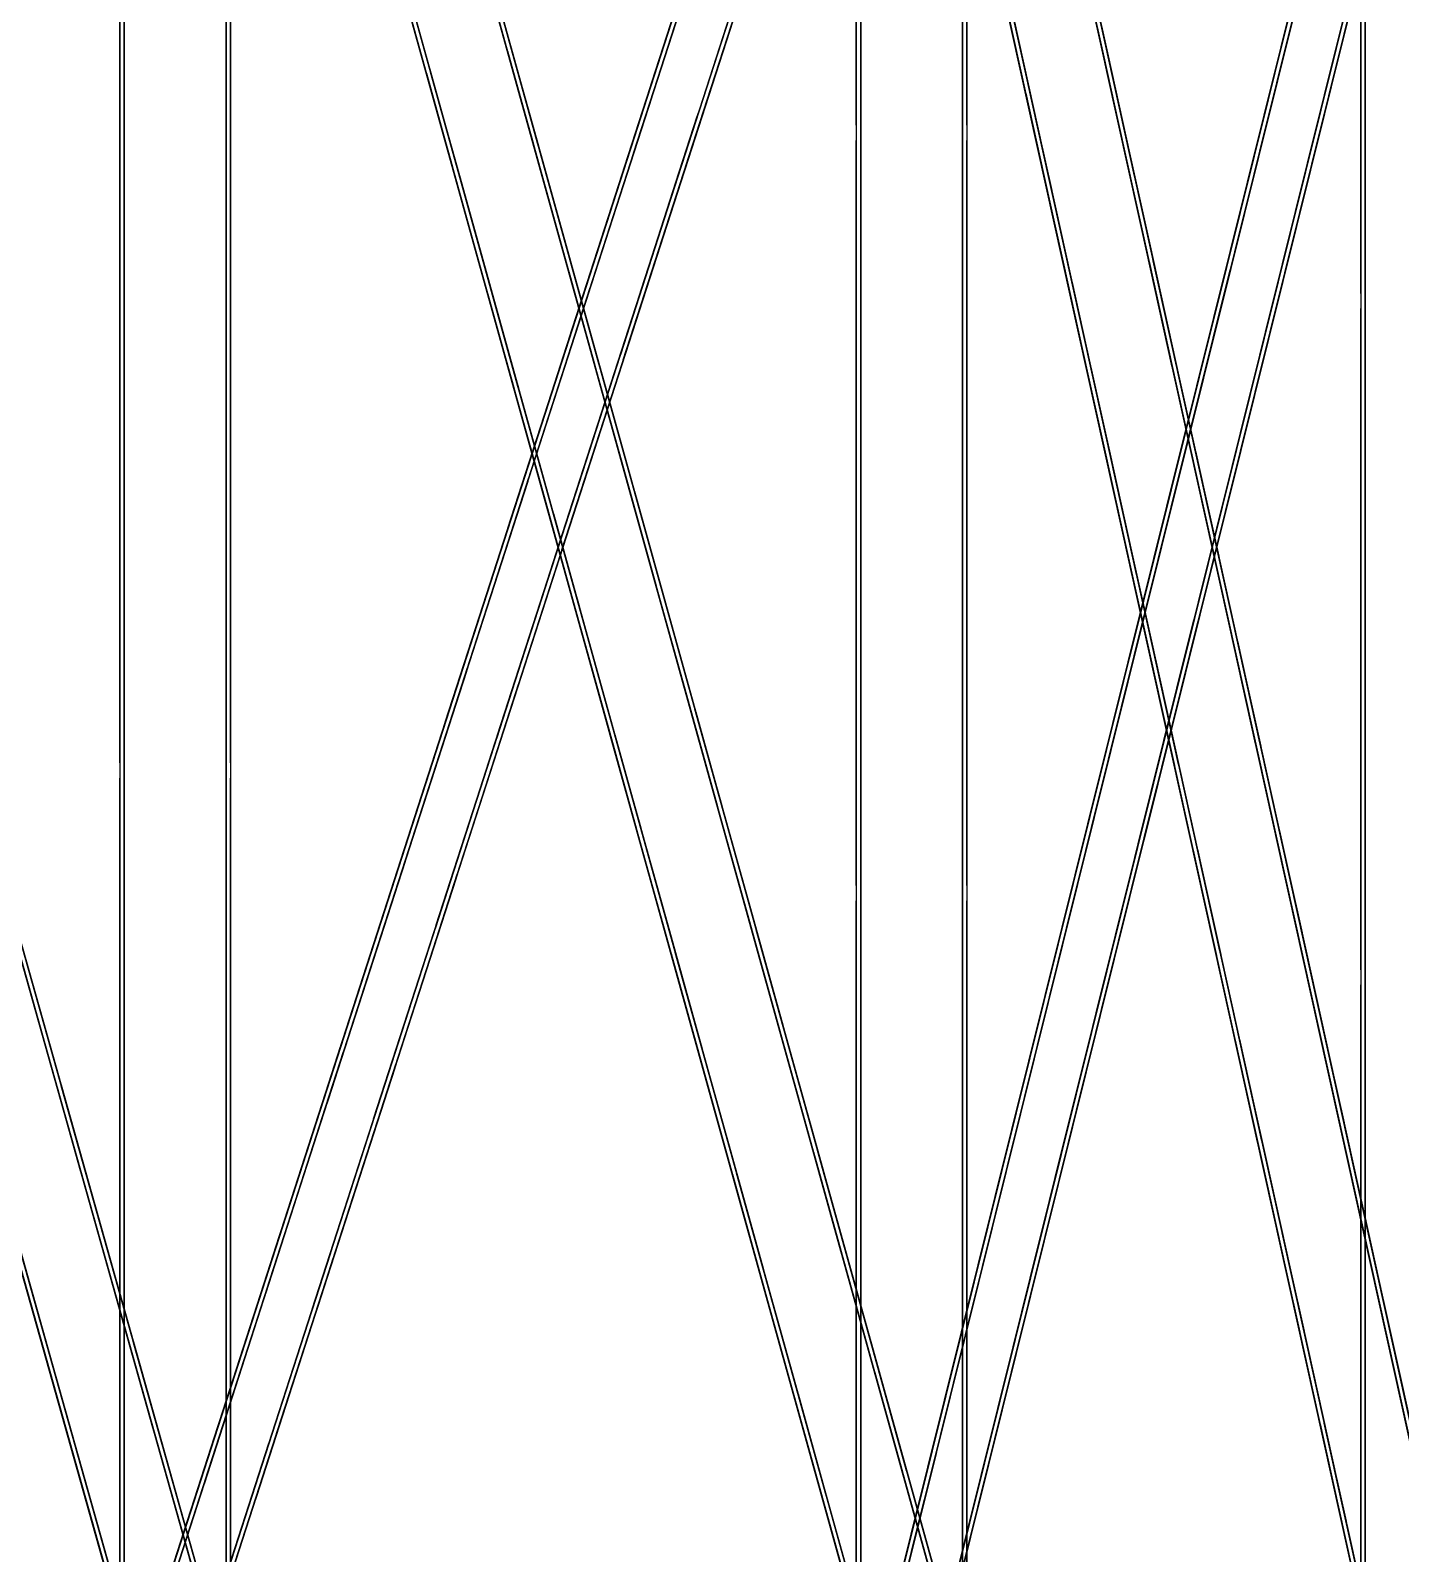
# Model space of a CAD drawing. Header units: millimetres. Extents: x -52000 to 48850, y -48850 to 51750.
# Drawn here: x -19686 to -14732, y 362 to 5870 of the extents above; entities that cross this region are included whole.
import ezdxf

# ---------------------------------------------------------------- set-up
doc = ezdxf.new("R2010")
doc.units = ezdxf.units.MM
doc.layers.add('D-STR-STRC', color=7, linetype='Continuous', lineweight=25)

msp = doc.modelspace()

# ---------------------------------------------------------------- linework, layer by layer
at = {"layer": 'D-STR-STRC'}
for points in [[(-19363.1, 19163.1), (-19363.1, -19163.1)], [(-18963.1, 19163.1), (-18963.1, -19163.1)], [(-16700, 16500), (-16700, -16500)], [(-16300, 16500), (-16300, -16500)], [(-14875.3, 14675.3), (-14875.3, -14675.3)], [(-22213.3, 11424.6), (-19073.9, 273.3)], [(-22209.2, 11410.2), (-19069.8, 259)], [(-22521.3, 11337.9), (-19381.9, 186.6)], [(-22517.3, 11323.5), (-19377.8, 172.2)], [(-22087.9, 10979), (-18948.4, -172.2)], [(-22083.8, 10964.7), (-18944.4, -186.6)], [(-22395.9, 10892.3), (-19256.4, -259)], [(-22391.8, 10878), (-19252.4, -273.3)], [(-19078.8, 9875.8), (-16415.7, 294.2)], [(-19074.5, 9860.1), (-16411.3, 278.5)], [(-19387.1, 9790.1), (-16724, 208.5)], [(-19382.8, 9774.4), (-16719.7, 192.8)], [(-18943.5, 9388.8), (-16280.3, -192.8)], [(-18939.1, 9373.1), (-16276, -208.5)], [(-19251.8, 9303.1), (-16588.7, -278.5)], [(-19247.4, 9287.4), (-16584.3, -294.2)], [(-16401.7, 8546.5), (-14577.1, 296.5)], [(-16398.1, 8530.2), (-14573.4, 280.2)], [(-19213.4, 186), (-16550.3, 8436)], [(-19208.2, 202.2), (-16545.1, 8452.2)], [(-16714.2, 8477.4), (-14889.5, 227.4)], [(-16710.5, 8461.1), (-14885.9, 211.1)], [(-19008.4, 137.7), (-16345.2, 8387.7)], [(-19013.6, 121.5), (-16350.5, 8371.5)], [(-19317.9, -137.7), (-16654.8, 8112.3)], [(-19312.7, -121.5), (-16649.5, 8128.5)], [(-19118.1, -202.2), (-16454.9, 8047.8)], [(-19112.8, -186), (-16449.7, 8064)], [(-16289.5, 8038.9), (-14464.8, -211.1)], [(-16285.8, 8022.6), (-14461.2, -227.4)], [(-16601.9, 7969.8), (-14777.3, -280.2)], [(-16598.3, 7953.5), (-14773.6, -296.5)], [(-16562.3, 184.7), (-14737.6, 7522.4)], [(-16558.1, 201.5), (-14733.4, 7539.2)], [(-16358.5, 134), (-14533.8, 7471.7)], [(-16354.3, 150.8), (-14529.6, 7488.5)], [(-16645.7, -150.8), (-14821.1, 7186.8)], [(-16641.5, -134), (-14816.9, 7203.6)], [(-16441.9, -201.5), (-14617.3, 7136.2)], [(-16437.7, -184.7), (-14613.1, 7152.9)]]:
    msp.add_lwpolyline(points, dxfattribs=at)
for points in [[(-19347.1, 19163.1), (-19347.1, 19163.1), (-19347.1, -19163.1), (-19347.1, -19163.1)], [(-18979.1, 19163.1), (-18979.1, 19163.1), (-18979.1, -19163.1), (-18979.1, -19163.1)], [(-16684, 16500), (-16684, 16500), (-16684, -16500), (-16684, -16500)], [(-16316, 16500), (-16316, 16500), (-16316, -16500), (-16316, -16500)], [(-14859.3, 14675.3), (-14859.3, 14675.3), (-14859.3, -14675.3), (-14859.3, -14675.3)], [(-22228.7, 11420.3), (-22099.2, 10960.3), (-18959.8, -190.9), (-19089.3, 269)], [(-22213.3, 11424.6), (-22083.8, 10964.7), (-18944.4, -186.6), (-19073.9, 273.3)], [(-22521.3, 11337.9), (-22391.8, 10878), (-19252.4, -273.3), (-19381.9, 186.6)], [(-22505.9, 11342.2), (-22376.4, 10882.3), (-19237, -269), (-19366.5, 190.9)], [(-19094.3, 9871.5), (-18954.5, 9368.8), (-16291.4, -212.8), (-16431.1, 289.9)], [(-19078.8, 9875.8), (-18939.1, 9373.1), (-16276, -208.5), (-16415.7, 294.2)], [(-19387.1, 9790.1), (-19247.4, 9287.4), (-16584.3, -294.2), (-16724, 208.5)], [(-19371.7, 9794.4), (-19232, 9291.7), (-16568.9, -289.9), (-16708.6, 212.8)], [(-16417.3, 8543.1), (-16301.5, 8019.1), (-14476.8, -230.9), (-14592.7, 293.1)], [(-16401.7, 8546.5), (-16285.8, 8022.6), (-14461.2, -227.4), (-14577.1, 296.5)], [(-19317.9, -137.7), (-19208.2, 202.2), (-16545.1, 8452.2), (-16654.8, 8112.3)], [(-19302.7, -142.6), (-19193, 197.2), (-16529.8, 8447.2), (-16639.5, 8107.4)], [(-16714.2, 8477.4), (-16598.3, 7953.5), (-14773.6, -296.5), (-14889.5, 227.4)], [(-16698.5, 8480.9), (-16582.7, 7956.9), (-14758, -293.1), (-14873.9, 230.9)], [(-19133.3, -197.2), (-19023.6, 142.6), (-16360.5, 8392.6), (-16470.2, 8052.8)], [(-19118.1, -202.2), (-19008.4, 137.7), (-16345.2, 8387.7), (-16454.9, 8047.8)], [(-16700, 8222.5), (-16700, 8222.5), (-16700, 5527.5), (-16700, 5527.5)], [(-16684, 8222.5), (-16684, 8222.5), (-16684, 5527.5), (-16684, 5527.5)], [(-16316, 8222.5), (-16316, 8222.5), (-16316, 5527.5), (-16316, 5527.5)], [(-16300, 8222.5), (-16300, 8222.5), (-16300, 5527.5), (-16300, 5527.5)], [(-16645.7, -150.8), (-16558.1, 201.5), (-14733.4, 7539.2), (-14821.1, 7186.8)], [(-16630.2, -154.7), (-16542.6, 197.6), (-14717.9, 7535.3), (-14805.5, 7183)], [(-16457.4, -197.6), (-16369.8, 154.7), (-14545.2, 7492.4), (-14632.8, 7140)], [(-16441.9, -201.5), (-16354.3, 150.8), (-14529.6, 7488.5), (-14617.3, 7136.2)], [(-14875.3, 7287.7), (-14875.3, 7287.7), (-14875.3, 4919.3), (-14875.3, 4919.3)], [(-14859.3, 7287.7), (-14859.3, 7287.7), (-14859.3, 4919.3), (-14859.3, 4919.3)], [(-18171.1, 6610), (-17964.7, 5867.4), (-17852.3, 5462.9)], [(-18186.6, 6605.8), (-17980.1, 5863.1), (-17867.7, 5458.6)], [(-18183.7, 6595.5), (-18071.3, 6191), (-17864.9, 5448.3)], [(-18168.3, 6599.8), (-18055.9, 6195.3), (-17849.5, 5452.6)], [(-18479.5, 6524.3), (-18273, 5781.7), (-18160.6, 5377.2)], [(-18476.6, 6514.1), (-18364.2, 6109.6), (-18157.8, 5366.9)], [(-18464, 6528.6), (-18257.6, 5786), (-18145.2, 5381.4)], [(-18461.2, 6518.4), (-18348.8, 6113.9), (-18142.3, 5371.2)], [(-15945.4, 6409.2), (-15805.1, 5775), (-15711.9, 5353.3)], [(-15942.5, 6396.4), (-15849.3, 5974.7), (-15709, 5340.4)], [(-15929.8, 6412.7), (-15789.5, 5778.4), (-15696.2, 5356.8)], [(-15926.9, 6399.8), (-15833.7, 5978.2), (-15693.4, 5343.9)], [(-19363.1, 6360.2), (-19363.1, 6360.2), (-19363.1, 3221.4), (-19363.1, 3221.4)], [(-19347.1, 6360.2), (-19347.1, 6360.2), (-19347.1, 3221.4), (-19347.1, 3221.4)], [(-18979.1, 6360.2), (-18979.1, 6360.2), (-18979.1, 3221.4), (-18979.1, 3221.4)], [(-18963.1, 6360.2), (-18963.1, 6360.2), (-18963.1, 3221.4), (-18963.1, 3221.4)], [(-16242.2, 6343.6), (-16101.9, 5709.3), (-16008.7, 5287.7)], [(-16226.6, 6347.1), (-16086.3, 5712.8), (-15993.1, 5291.1)], [(-17520.3, 5431), (-17314.6, 6068.4), (-17237.5, 6307.1)], [(-17515.8, 5444.9), (-17438.8, 5683.6), (-17233, 6321)], [(-17505.1, 5426.1), (-17299.3, 6063.5), (-17222.3, 6302.2)], [(-17500.6, 5440), (-17423.6, 5678.7), (-17217.8, 6316.1)], [(-16239.4, 6330.7), (-16146.1, 5909.1), (-16005.8, 5274.8)], [(-16223.8, 6334.2), (-16130.5, 5912.5), (-15990.2, 5278.3)], [(-17335.7, 5371.4), (-17129.9, 6008.8), (-17052.9, 6247.5)], [(-17331.2, 5385.3), (-17254.2, 5624), (-17048.4, 6261.4)], [(-17320.5, 5366.5), (-17114.7, 6003.9), (-17037.7, 6242.6)], [(-17316, 5380.4), (-17238.9, 5619.1), (-17033.2, 6256.5)], [(-15260.1, 5421.4), (-15120.2, 5984), (-15058.6, 6231.5)], [(-15256.1, 5437.2), (-15194.6, 5684.6), (-15054.7, 6247.3)], [(-15244.5, 5417.5), (-15104.6, 5980.2), (-15043.1, 6227.6)], [(-15240.6, 5433.3), (-15179.1, 5680.8), (-15039.2, 6243.4)], [(-15071.8, 5374.5), (-14931.9, 5937.2), (-14870.3, 6184.7)], [(-15067.9, 5390.3), (-15006.3, 5637.8), (-14866.4, 6200.5)], [(-15056.3, 5370.7), (-14916.4, 5933.4), (-14854.8, 6180.8)], [(-15052.4, 5386.5), (-14990.8, 5633.9), (-14850.9, 6196.6)], [(-17964.6, 5807.3), (-17758.2, 5064.6), (-17645.8, 4660.1)], [(-17961.8, 5797.1), (-17849.4, 5392.5), (-17642.9, 4649.9)], [(-17949.2, 5811.6), (-17742.8, 5068.9), (-17630.4, 4664.4)], [(-17946.4, 5801.3), (-17833.9, 5396.8), (-17627.5, 4654.1)], [(-18242.1, 5730.2), (-18035.7, 4987.5), (-17923.3, 4583)], [(-18257.5, 5725.9), (-18051.1, 4983.2), (-17938.7, 4578.7)], [(-18254.7, 5715.6), (-18142.3, 5311.1), (-17935.8, 4568.5)], [(-18239.3, 5719.9), (-18126.8, 5315.4), (-17920.4, 4572.7)], [(-15793.3, 5721.7), (-15653.1, 5087.5), (-15559.8, 4665.8)], [(-15790.5, 5708.9), (-15697.2, 5287.2), (-15557, 4652.9)], [(-15777.7, 5725.2), (-15637.4, 5090.9), (-15544.2, 4669.3)], [(-15774.9, 5712.3), (-15681.6, 5290.7), (-15541.3, 4656.4)], [(-17742.2, 4743.5), (-17536.5, 5380.9), (-17459.4, 5619.6)], [(-17737.8, 4757.4), (-17660.7, 4996.1), (-17455, 5633.5)], [(-17722.5, 4752.5), (-17645.5, 4991.2), (-17439.7, 5628.6)], [(-16090.2, 5656.1), (-15949.9, 5021.8), (-15856.6, 4600.2)], [(-16087.3, 5643.2), (-15994.1, 5221.6), (-15853.8, 4587.3)], [(-16074.6, 5659.6), (-15934.3, 5025.3), (-15841, 4603.6)], [(-16071.7, 5646.7), (-15978.5, 5225), (-15838.2, 4590.8)], [(-15412.1, 4809.9), (-15272.2, 5372.6), (-15210.7, 5620)], [(-15408.2, 4825.7), (-15346.7, 5073.1), (-15206.7, 5635.8)], [(-15392.7, 4821.8), (-15331.1, 5069.3), (-15191.2, 5632)], [(-17727, 4738.6), (-17521.3, 5376), (-17444.2, 5614.7)], [(-17553.1, 4697.8), (-17476.1, 4936.5), (-17270.3, 5573.9)], [(-17537.9, 4692.9), (-17460.9, 4931.6), (-17255.1, 5569)], [(-15396.6, 4806), (-15256.7, 5368.7), (-15195.1, 5616.2)], [(-15223.9, 4763.1), (-15083.9, 5325.8), (-15022.4, 5573.2)], [(-15219.9, 4778.9), (-15158.4, 5026.3), (-15018.5, 5589)], [(-15208.3, 4759.2), (-15068.4, 5321.9), (-15006.9, 5569.4)], [(-15204.4, 4775), (-15142.9, 5022.5), (-15002.9, 5585.2)], [(-17557.6, 4683.9), (-17351.9, 5321.3), (-17274.8, 5560)], [(-17542.4, 4679), (-17336.6, 5316.4), (-17259.6, 5555.1)], [(-16700, 5472.5), (-16700, 5472.5), (-16700, 2777.5), (-16700, 2777.5)], [(-16684, 5472.5), (-16684, 5472.5), (-16684, 2777.5), (-16684, 2777.5)], [(-16316, 5472.5), (-16316, 5472.5), (-16316, 2777.5), (-16316, 2777.5)], [(-16300, 5472.5), (-16300, 5472.5), (-16300, 2777.5), (-16300, 2777.5)], [(-17727.3, 5013.1), (-17520.9, 4270.4), (-17408.4, 3865.9)], [(-15641.3, 5034.2), (-15501, 4400), (-15407.8, 3978.3)], [(-15638.4, 5021.4), (-15545.2, 4599.7), (-15404.9, 3965.4)], [(-15625.7, 5037.7), (-15485.4, 4403.4), (-15392.1, 3981.8)], [(-15622.8, 5024.8), (-15529.6, 4603.2), (-15389.3, 3968.9)], [(-15560.3, 4214.2), (-15498.7, 4461.7), (-15358.8, 5024.4)], [(-15544.7, 4210.3), (-15483.2, 4457.8), (-15343.3, 5020.5)], [(-17742.7, 5008.8), (-17536.3, 4266.2), (-17423.9, 3861.6)], [(-17739.9, 4998.6), (-17627.4, 4594.1), (-17421, 3851.4)], [(-17724.4, 5002.9), (-17612, 4598.4), (-17405.6, 3855.7)], [(-15938.1, 4968.6), (-15797.8, 4334.3), (-15704.6, 3912.7)], [(-15922.5, 4972.1), (-15782.2, 4337.8), (-15689, 3916.1)], [(-15919.6, 4959.2), (-15826.4, 4537.5), (-15686.1, 3903.3)], [(-15564.2, 4198.4), (-15424.3, 4761.1), (-15362.7, 5008.6)], [(-15548.7, 4194.6), (-15408.7, 4757.2), (-15347.2, 5004.7)], [(-15375.9, 4151.6), (-15236, 4714.3), (-15174.5, 4961.7)], [(-15372, 4167.4), (-15310.5, 4414.9), (-15170.5, 4977.5)], [(-15360.4, 4147.7), (-15220.5, 4710.4), (-15158.9, 4957.9)], [(-15356.5, 4163.5), (-15294.9, 4411), (-15155, 4973.7)], [(-18035.6, 4927.4), (-17829.2, 4184.7), (-17716.8, 3780.2)], [(-18032.8, 4917.2), (-17920.3, 4512.7), (-17713.9, 3770)], [(-18020.2, 4931.7), (-17813.8, 4189), (-17701.3, 3784.5)], [(-18017.3, 4921.5), (-17904.9, 4516.9), (-17698.5, 3774.3)], [(-17964.2, 4056), (-17758.4, 4693.4), (-17681.4, 4932.1)], [(-17959.7, 4069.9), (-17882.6, 4308.6), (-17676.9, 4946)], [(-17948.9, 4051.1), (-17743.2, 4688.5), (-17666.1, 4927.2)], [(-17944.5, 4065), (-17867.4, 4303.7), (-17661.7, 4941.1)], [(-15935.3, 4955.7), (-15842, 4534.1), (-15701.7, 3899.8)], [(-17779.5, 3996.4), (-17573.8, 4633.8), (-17496.7, 4872.5)], [(-17775.1, 4010.3), (-17698, 4249), (-17492.3, 4886.4)], [(-17764.3, 3991.5), (-17558.6, 4628.9), (-17481.5, 4867.6)], [(-17759.8, 4005.4), (-17682.8, 4244.1), (-17477, 4881.5)], [(-14875.3, 4864.3), (-14875.3, 4864.3), (-14875.3, 2473.4), (-14875.3, 2473.4)], [(-14859.3, 4864.3), (-14859.3, 4864.3), (-14859.3, 2473.4), (-14859.3, 2473.4)], [(-15712.3, 3602.7), (-15650.8, 3850.2), (-15510.9, 4412.9)], [(-15696.8, 3598.9), (-15635.2, 3846.3), (-15495.3, 4409)], [(-15716.2, 3586.9), (-15576.3, 4149.6), (-15514.8, 4397.1)], [(-15700.7, 3583.1), (-15560.8, 4145.8), (-15499.3, 4393.2)], [(-15524, 3555.9), (-15462.5, 3803.4), (-15322.6, 4366.1)], [(-15508.5, 3552.1), (-15447, 3799.5), (-15307.1, 4362.2)], [(-15528, 3540.1), (-15388, 4102.8), (-15326.5, 4350.3)], [(-15512.4, 3536.3), (-15372.5, 4098.9), (-15311, 4346.4)], [(-15489.2, 4346.7), (-15349, 3712.5), (-15255.7, 3290.8)], [(-15486.4, 4333.9), (-15393.1, 3912.2), (-15252.9, 3277.9)], [(-15473.6, 4350.2), (-15333.3, 3715.9), (-15240.1, 3294.3)], [(-15470.8, 4337.3), (-15377.5, 3915.7), (-15237.2, 3281.4)], [(-18186.1, 3368.5), (-17980.3, 4005.9), (-17903.3, 4244.6)], [(-18181.6, 3382.4), (-18104.6, 3621.1), (-17898.8, 4258.5)], [(-18166.4, 3377.5), (-18089.3, 3616.2), (-17883.6, 4253.6)], [(-15786.1, 4281.1), (-15645.8, 3646.8), (-15552.5, 3225.2)], [(-15783.2, 4268.2), (-15690, 3846.6), (-15549.7, 3212.3)], [(-15770.4, 4284.6), (-15630.2, 3650.3), (-15536.9, 3228.6)], [(-15767.6, 4271.7), (-15674.3, 3850), (-15534.1, 3215.8)], [(-18170.9, 3363.6), (-17965.1, 4001), (-17888.1, 4239.7)], [(-17997, 3322.8), (-17919.9, 3561.5), (-17714.2, 4198.9)], [(-17981.8, 3317.9), (-17904.7, 3556.6), (-17699, 4194)], [(-17520.8, 4210.4), (-17314.4, 3467.7), (-17201.9, 3063.2)], [(-17517.9, 4200.1), (-17405.5, 3795.6), (-17199.1, 3052.9)], [(-17505.4, 4214.6), (-17298.9, 3472), (-17186.5, 3067.5)], [(-17502.5, 4204.4), (-17390.1, 3799.9), (-17183.7, 3057.2)], [(-18001.5, 3308.9), (-17795.7, 3946.3), (-17718.7, 4185)], [(-17986.2, 3304), (-17780.5, 3941.4), (-17703.4, 4180.1)], [(-17798.3, 4133.2), (-17591.8, 3390.6), (-17479.4, 2986.1)], [(-17813.7, 4129), (-17607.3, 3386.3), (-17494.8, 2981.8)], [(-17810.8, 4118.7), (-17698.4, 3714.2), (-17492, 2971.5)], [(-17795.4, 4123), (-17683, 3718.5), (-17476.6, 2975.8)], [(-15864.4, 2991.3), (-15802.8, 3238.7), (-15662.9, 3801.4)], [(-15868.3, 2975.5), (-15728.4, 3538.1), (-15666.8, 3785.6)], [(-15852.8, 2971.6), (-15712.8, 3534.3), (-15651.3, 3781.8)], [(-15848.8, 2987.4), (-15787.3, 3234.9), (-15647.4, 3797.5)], [(-15676.1, 2944.4), (-15614.6, 3191.9), (-15474.6, 3754.6)], [(-15660.6, 2940.6), (-15599, 3188.1), (-15459.1, 3750.7)], [(-15680, 2928.7), (-15540.1, 3491.3), (-15478.6, 3738.8)], [(-15664.5, 2924.8), (-15524.6, 3487.5), (-15463, 3734.9)], [(-15337.2, 3659.2), (-15196.9, 3025), (-15103.6, 2603.3)], [(-15334.3, 3646.4), (-15241.1, 3224.7), (-15100.8, 2590.4)], [(-15321.6, 3662.7), (-15181.3, 3028.4), (-15088, 2606.8)], [(-15318.7, 3649.8), (-15225.5, 3228.2), (-15085.2, 2593.9)], [(-15634, 3593.6), (-15493.7, 2959.3), (-15400.5, 2537.7)], [(-15631.2, 3580.7), (-15537.9, 3159.1), (-15397.6, 2524.8)], [(-15618.4, 3597.1), (-15478.1, 2962.8), (-15384.9, 2541.1)], [(-15615.5, 3584.2), (-15522.3, 3162.5), (-15382, 2528.3)], [(-18408, 2681), (-18202.3, 3318.4), (-18125.2, 3557.1)], [(-18403.5, 2694.9), (-18326.5, 2933.6), (-18120.7, 3571)], [(-18392.8, 2676.1), (-18187, 3313.5), (-18110, 3552.2)], [(-18388.3, 2690), (-18311.3, 2928.7), (-18105.5, 3566.1)], [(-18223.4, 2621.4), (-18017.6, 3258.8), (-17940.6, 3497.5)], [(-18218.9, 2635.3), (-18141.9, 2874), (-17936.1, 3511.4)], [(-18208.2, 2616.5), (-18002.4, 3253.9), (-17925.4, 3492.6)], [(-18203.7, 2630.4), (-18126.7, 2869.1), (-17920.9, 3506.5)], [(-17283.4, 3416.2), (-17077, 2673.5), (-16964.6, 2269)], [(-17298.9, 3411.9), (-17092.4, 2669.2), (-16980, 2264.7)], [(-17296, 3401.7), (-17183.6, 2997.1), (-16977.2, 2254.5)], [(-17280.6, 3405.9), (-17168.2, 3001.4), (-16961.7, 2258.8)], [(-17591.8, 3330.5), (-17385.3, 2587.8), (-17272.9, 2183.3)], [(-17588.9, 3320.3), (-17476.5, 2915.7), (-17270.1, 2173.1)], [(-17576.3, 3334.8), (-17369.9, 2592.1), (-17257.5, 2187.6)], [(-17573.5, 3324.5), (-17461.1, 2920), (-17254.6, 2177.3)], [(-19363.1, 3166.4), (-19363.1, 3166.4), (-19363.1, 27.5), (-19363.1, 27.5)], [(-19347.1, 3166.4), (-19347.1, 3166.4), (-19347.1, 27.5), (-19347.1, 27.5)], [(-18979.1, 3166.4), (-18979.1, 3166.4), (-18979.1, 27.5), (-18979.1, 27.5)], [(-18963.1, 3166.4), (-18963.1, 3166.4), (-18963.1, 27.5), (-18963.1, 27.5)], [(-16020.3, 2364), (-15880.4, 2926.7), (-15818.9, 3174.1)], [(-16016.4, 2379.8), (-15954.9, 2627.3), (-15815, 3189.9)], [(-16004.8, 2360.1), (-15864.9, 2922.8), (-15803.4, 3170.3)], [(-16000.9, 2375.9), (-15939.4, 2623.4), (-15799.4, 3186.1)], [(-15828.2, 2333), (-15766.6, 2580.4), (-15626.7, 3143.1)], [(-15832.1, 2317.2), (-15692.2, 2879.9), (-15630.6, 3127.3)], [(-15816.6, 2313.3), (-15676.6, 2876), (-15615.1, 3123.5)], [(-15812.6, 2329.1), (-15751.1, 2576.6), (-15611.2, 3139.3)], [(-19853, 2981.6), (-19609.4, 2116.4), (-19505.2, 1746.3)], [(-19852, 2978.1), (-19747.8, 2608), (-19504.2, 1742.8)], [(-19837.6, 2986), (-19594, 2120.7), (-19489.8, 1750.6)], [(-19836.6, 2982.4), (-19732.4, 2612.3), (-19488.8, 1747.1)], [(-15169.5, 2975.2), (-15029.2, 2340.9), (-14936, 1919.3)], [(-15185.1, 2971.7), (-15044.8, 2337.5), (-14951.6, 1915.8)], [(-15182.3, 2958.9), (-15089, 2537.2), (-14948.7, 1902.9)], [(-15166.7, 2962.3), (-15073.4, 2540.7), (-14933.1, 1906.4)], [(-18629.9, 1993.5), (-18424.2, 2630.9), (-18347.1, 2869.6)], [(-18625.5, 2007.4), (-18548.4, 2246.1), (-18342.7, 2883.5)], [(-18614.7, 1988.6), (-18409, 2626), (-18331.9, 2864.7)], [(-18610.2, 2002.5), (-18533.2, 2241.2), (-18327.4, 2878.6)], [(-15482, 2906.1), (-15341.7, 2271.8), (-15248.4, 1850.2)], [(-15479.1, 2893.2), (-15385.9, 2471.6), (-15245.6, 1837.3)], [(-15466.3, 2909.6), (-15326, 2275.3), (-15232.8, 1853.6)], [(-15463.5, 2896.7), (-15370.2, 2475), (-15229.9, 1840.8)], [(-18445.3, 1933.9), (-18239.6, 2571.3), (-18162.5, 2810)], [(-18440.9, 1947.8), (-18363.8, 2186.5), (-18158, 2823.9)], [(-18425.6, 1942.9), (-18348.6, 2181.6), (-18142.8, 2819)], [(-18430.1, 1929), (-18224.3, 2566.4), (-18147.3, 2805.1)], [(-16700, 2722.5), (-16700, 2722.5), (-16700, 27.5), (-16700, 27.5)], [(-16684, 2722.5), (-16684, 2722.5), (-16684, 27.5), (-16684, 27.5)], [(-16316, 2722.5), (-16316, 2722.5), (-16316, 27.5), (-16316, 27.5)], [(-16300, 2722.5), (-16300, 2722.5), (-16300, 27.5), (-16300, 27.5)], [(-17076.9, 2613.4), (-16870.5, 1870.8), (-16758.1, 1466.2)], [(-17074.1, 2603.2), (-16961.6, 2198.7), (-16755.2, 1456)], [(-17061.5, 2617.7), (-16855.1, 1875.1), (-16742.7, 1470.5)], [(-17058.7, 2607.5), (-16946.2, 2203), (-16739.8, 1460.3)], [(-17354.4, 2536.3), (-17148, 1793.6), (-17035.6, 1389.1)], [(-16172.4, 1752.5), (-16032.5, 2315.2), (-15970.9, 2562.7)], [(-16168.5, 1768.3), (-16106.9, 2015.8), (-15967, 2578.5)], [(-16156.9, 1748.7), (-16017, 2311.3), (-15955.4, 2558.8)], [(-16152.9, 1764.5), (-16091.4, 2011.9), (-15951.5, 2574.6)], [(-17369.8, 2532), (-17163.4, 1789.4), (-17051, 1384.8)], [(-17367, 2521.8), (-17254.5, 2117.3), (-17048.1, 1374.6)], [(-17351.6, 2526.1), (-17239.1, 2121.6), (-17032.7, 1378.9)], [(-15984.1, 1705.7), (-15844.2, 2268.4), (-15782.7, 2515.9)], [(-15980.2, 1721.5), (-15918.7, 1969), (-15778.7, 2531.6)], [(-15968.6, 1701.8), (-15828.7, 2264.5), (-15767.1, 2512)], [(-15964.7, 1717.6), (-15903.1, 1965.1), (-15763.2, 2527.8)], [(-14875.3, 2418.4), (-14875.3, 2418.4), (-14875.3, 50), (-14875.3, 50)], [(-14859.3, 2418.4), (-14859.3, 2418.4), (-14859.3, 50), (-14859.3, 50)], [(-15033.1, 2284.2), (-14892.8, 1650), (-14799.5, 1228.3)], [(-15030.2, 2271.4), (-14937, 1849.7), (-14796.7, 1215.4)], [(-15017.5, 2287.7), (-14877.2, 1653.4), (-14783.9, 1231.8)], [(-15014.6, 2274.8), (-14921.4, 1853.2), (-14781.1, 1218.9)], [(-15329.9, 2218.6), (-15189.6, 1584.3), (-15096.4, 1162.7)], [(-15327.1, 2205.7), (-15233.8, 1784.1), (-15093.5, 1149.8)], [(-15314.3, 2222.1), (-15174, 1587.8), (-15080.7, 1166.1)], [(-15311.4, 2209.2), (-15218.2, 1787.5), (-15077.9, 1153.3)], [(-18851.9, 1306), (-18646.1, 1943.4), (-18569.1, 2182.1)], [(-18847.4, 1319.9), (-18770.4, 1558.6), (-18564.6, 2196)], [(-18836.6, 1301.1), (-18630.9, 1938.5), (-18553.8, 2177.2)], [(-18832.2, 1315), (-18755.1, 1553.7), (-18549.4, 2191.1)], [(-18667.3, 1246.4), (-18461.5, 1883.8), (-18384.5, 2122.5)], [(-18662.8, 1260.3), (-18585.7, 1499), (-18380, 2136.4)], [(-18652, 1241.5), (-18446.3, 1878.9), (-18369.2, 2117.6)], [(-18647.6, 1255.4), (-18570.5, 1494.1), (-18364.8, 2131.5)], [(-19591.3, 2052.4), (-19347.7, 1187.1), (-19243.6, 817)], [(-19590.3, 2048.8), (-19486.2, 1678.7), (-19242.6, 813.5)], [(-19575.9, 2056.7), (-19332.3, 1191.5), (-19228.2, 821.4)], [(-19574.9, 2053.2), (-19470.7, 1683.1), (-19227.2, 817.8)], [(-19884, 1970), (-19640.4, 1104.7), (-19536.2, 734.6)], [(-19883, 1966.5), (-19778.8, 1596.4), (-19535.2, 731.1)], [(-19868.6, 1974.3), (-19625, 1109.1), (-19520.8, 739)], [(-19867.6, 1970.8), (-19763.4, 1600.7), (-19519.8, 735.5)], [(-16324.5, 1141), (-16184.5, 1703.7), (-16123, 1951.2)], [(-16320.5, 1156.8), (-16259, 1404.3), (-16119.1, 1967)], [(-16308.9, 1137.2), (-16169, 1699.9), (-16107.5, 1947.3)], [(-16305, 1153), (-16243.5, 1400.4), (-16103.5, 1963.1)], [(-16136.2, 1094.2), (-15996.3, 1656.9), (-15934.7, 1904.4)], [(-16132.3, 1110), (-16070.7, 1357.5), (-15930.8, 1920.2)], [(-16120.7, 1090.4), (-15980.7, 1653.1), (-15919.2, 1900.5)], [(-16116.7, 1106.2), (-16055.2, 1353.6), (-15915.3, 1916.3)], [(-16839.6, 1819.3), (-16633.2, 1076.6), (-16520.7, 672.1)], [(-16855, 1815), (-16648.6, 1072.3), (-16536.1, 667.8)], [(-16852.2, 1804.7), (-16739.7, 1400.2), (-16533.3, 657.5)], [(-16836.7, 1809), (-16724.3, 1404.5), (-16517.9, 661.8)], [(-17147.9, 1733.6), (-16941.5, 990.9), (-16829, 586.4)], [(-17145.1, 1723.3), (-17032.6, 1318.8), (-16826.2, 576.1)], [(-17132.5, 1737.8), (-16926.1, 995.2), (-16813.6, 590.7)], [(-17129.6, 1727.6), (-17017.2, 1323.1), (-16810.8, 580.4)], [(-14865.4, 1600.2), (-14725.1, 965.9), (-14631.9, 544.3)], [(-14881, 1596.7), (-14740.7, 962.5), (-14647.5, 540.8)], [(-14878.2, 1583.9), (-14784.9, 1162.2), (-14644.6, 527.9)], [(-14862.5, 1587.3), (-14769.3, 1165.7), (-14629, 531.4)], [(-19073.8, 618.5), (-18868, 1255.9), (-18791, 1494.6)], [(-19069.3, 632.4), (-18992.3, 871.1), (-18786.5, 1508.5)], [(-19058.6, 613.6), (-18852.8, 1251), (-18775.8, 1489.7)], [(-19054.1, 627.5), (-18977.1, 866.2), (-18771.3, 1503.6)], [(-15177.8, 1531.1), (-15037.6, 896.8), (-14944.3, 475.2)], [(-15175, 1518.2), (-15081.7, 1096.6), (-14941.5, 462.3)], [(-15162.2, 1534.6), (-15021.9, 900.3), (-14928.7, 478.6)], [(-15159.4, 1521.7), (-15066.1, 1100), (-14925.8, 465.8)], [(-18889.2, 558.9), (-18683.4, 1196.3), (-18606.4, 1435)], [(-18884.7, 572.8), (-18807.7, 811.5), (-18601.9, 1448.9)], [(-18869.5, 567.9), (-18792.4, 806.6), (-18586.7, 1444)], [(-18874, 554), (-18668.2, 1191.4), (-18591.2, 1430.1)], [(-16476.5, 529.6), (-16336.6, 1092.3), (-16275, 1339.7)], [(-16472.6, 545.4), (-16411, 792.8), (-16271.1, 1355.5)], [(-16461, 525.7), (-16321.1, 1088.4), (-16259.5, 1335.9)], [(-16457.1, 541.5), (-16395.5, 789), (-16255.6, 1351.7)], [(-16288.2, 482.8), (-16148.3, 1045.4), (-16086.8, 1292.9)], [(-16284.3, 498.6), (-16222.8, 746), (-16082.9, 1308.7)], [(-16272.7, 478.9), (-16132.8, 1041.6), (-16071.3, 1289)], [(-16268.8, 494.7), (-16207.3, 742.2), (-16067.3, 1304.8)], [(-19329.7, 1123.1), (-19099.2, 304.3), (-18995, -65.8)], [(-19328.7, 1119.6), (-19224.5, 749.5), (-18994, -69.3)], [(-19314.3, 1127.4), (-19083.8, 308.6), (-18979.6, -61.5)], [(-19313.3, 1123.9), (-19209.1, 753.8), (-18978.6, -65)], [(-19622.3, 1040.7), (-19391.8, 221.9), (-19287.6, -148.2)], [(-19621.3, 1037.2), (-19517.2, 667.1), (-19286.6, -151.7)], [(-19606.9, 1045), (-19376.4, 226.2), (-19272.2, -143.9)], [(-19605.9, 1041.5), (-19501.8, 671.4), (-19271.2, -147.4)], [(-16633.1, 1016.5), (-16437.9, 314.3), (-16325.5, -90.2)], [(-16630.2, 1006.3), (-16517.8, 601.7), (-16322.6, -100.5)], [(-16617.7, 1020.8), (-16422.5, 318.6), (-16310, -85.9)], [(-16614.8, 1010.6), (-16502.4, 606), (-16307.2, -96.2)], [(-16910.6, 939.4), (-16715.4, 237.2), (-16602.9, -167.4)], [(-16926, 935.1), (-16730.8, 232.9), (-16618.4, -171.6)], [(-16923.1, 924.9), (-16810.7, 520.3), (-16615.5, -181.9)], [(-16907.7, 929.1), (-16795.3, 524.6), (-16600.1, -177.6)], [(-15025.8, 843.6), (-14894, 247.9), (-14800.8, -173.7)], [(-15022.9, 830.7), (-14929.7, 409.1), (-14797.9, -186.6)], [(-15010.2, 847.1), (-14878.4, 251.3), (-14785.2, -170.3)], [(-15007.3, 834.2), (-14914.1, 412.5), (-14782.3, -183.2)], [(-19284, -32.6), (-19090, 568.4), (-19012.9, 807.1)], [(-19279.5, -18.8), (-19202.5, 219.9), (-19008.5, 821)], [(-19268.8, -37.6), (-19074.7, 563.5), (-18997.7, 802.2)], [(-19264.3, -23.7), (-19187.3, 215), (-18993.2, 816.1)], [(-19099.4, -92.2), (-18905.4, 508.8), (-18828.3, 747.5)], [(-19094.9, -78.4), (-19017.9, 160.3), (-18823.8, 761.4)], [(-19084.2, -97.2), (-18890.1, 503.9), (-18813.1, 742.6)], [(-19079.7, -83.3), (-19002.6, 155.4), (-18808.6, 756.5)], [(-16619.8, -46.5), (-16488.6, 480.8), (-16427.1, 728.3)], [(-16615.8, -30.7), (-16554.3, 216.7), (-16423.2, 744)], [(-16604.2, -50.4), (-16473.1, 476.9), (-16411.6, 724.4)], [(-16600.3, -34.6), (-16538.8, 212.9), (-16407.6, 740.2)], [(-16431.5, -93.3), (-16300.4, 434), (-16238.8, 681.4)], [(-16427.6, -77.5), (-16366, 169.9), (-16234.9, 697.2)], [(-16416, -97.2), (-16284.8, 430.1), (-16223.3, 677.6)], [(-16412, -81.4), (-16350.5, 166.1), (-16219.4, 693.4)]]:
    msp.add_lwpolyline(points, close=True, dxfattribs=at)

doc.saveas('drawing.dxf')
